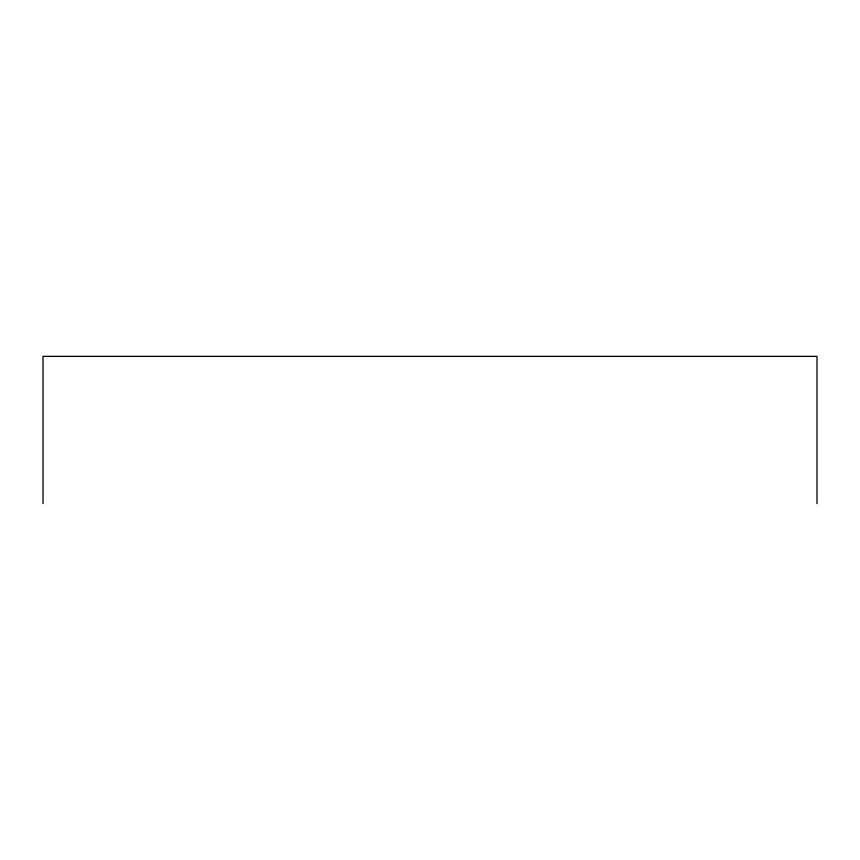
<?xml version="1.0" encoding="UTF-8"?>
<svg xmlns="http://www.w3.org/2000/svg" width="860" height="860" viewBox="0 0 860 860"><rect width="100%" height="100%" fill="white"/><g stroke="black" fill="none" stroke-linecap="round" stroke-linejoin="round"><path stroke-width="1.29" d="M817 503.637L817 356.363L43 356.363L43 503.637"/></g></svg>
